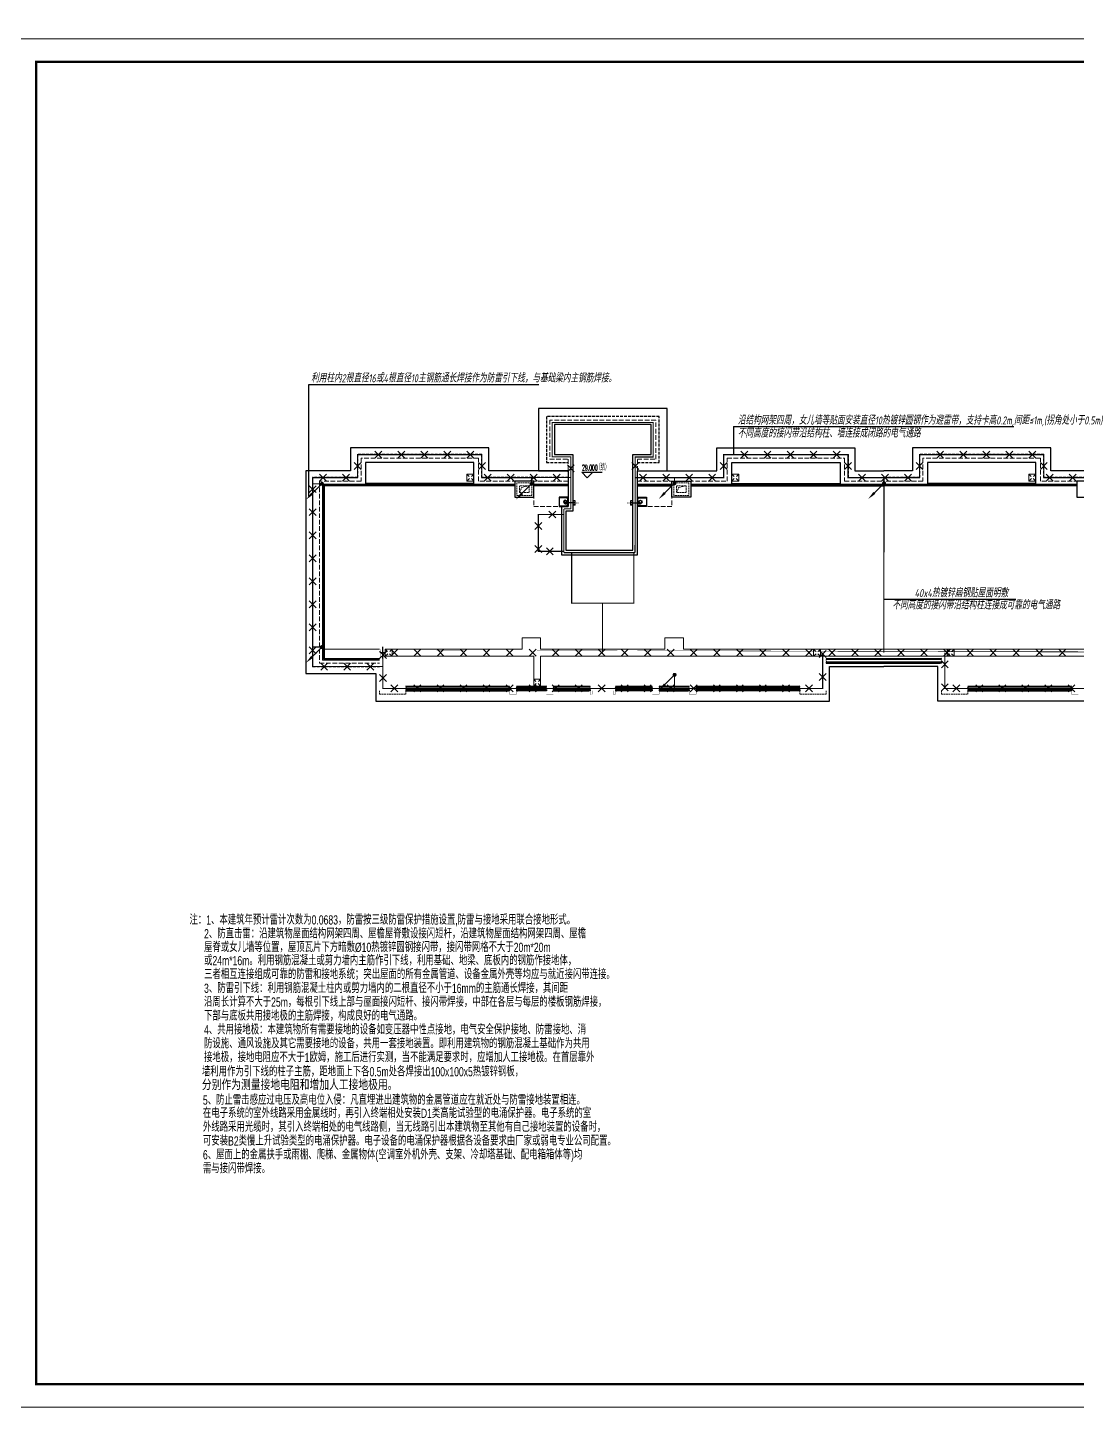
# Model space of a CAD drawing. Extents: x 5031545 to 5313844, y -886381 to -283477.
# Drawn here: x 5147777 to 5193346, y -827456 to -767106 of the extents above; entities that cross this region are included whole.
import ezdxf

# ---------------------------------------------------------------- set-up
doc = ezdxf.new("R2010")
doc.units = 0
doc.header["$LTSCALE"] = 1000
doc.header["$MEASUREMENT"] = 0
for name, pattern in [('#P_--_20B1_001_t3$0$DASH', [0.35, 0.25, -0.1]), ('$1$DASH', [0.35, 0.25, -0.1]), ('__DASH', [0.35, 0.25, -0.1]), ('DASH', [0.35, 0.25, -0.1])]:
    doc.linetypes.add(name, pattern=pattern)
doc.layers.get('0').update_dxf_attribs({"linetype": 'CONTINUOUS'})
for name, color, linetype in [('!校对', 2, 'CONTINUOUS'), ('$RECOVER_210609100354-0', 7, 'CONTINUOUS'), ('3-栏杆1', 252, 'CONTINUOUS'), ('DIM-照明', 7, 'CONTINUOUS'), ('DIM_ELEV', 3, 'CONTINUOUS'), ('LWIRE', 4, 'CONTINUOUS'), ('ROOF', 183, 'CONTINUOUS'), ('VPIPE-凝结', 150, 'CONTINUOUS'), ('VPIPE-雨水', 4, 'DASH'), ('WIRE-避雷', 4, 'CONTINUOUS'), ('机电标识类', 1, 'CONTINUOUS'), ('污水', 3, 'CONTINUOUS'), ('看线', 185, 'CONTINUOUS'), ('管', 193, 'CONTINUOUS'), ('铝合金', 144, 'CONTINUOUS')]:
    doc.layers.add(name, color=color, linetype=linetype)
for name, color, linetype, lineweight in [('STAIR', 252, 'CONTINUOUS', 20), ('图框', 147, 'CONTINUOUS', 20), ('平面-分水线', 189, 'CONTINUOUS', 15), ('平面-排水沟', 86, 'CONTINUOUS', 15), ('平面-栏杆', 56, 'CONTINUOUS', 15), ('平面-看线', 252, 'CONTINUOUS', 15), ('线脚', 6, 'CONTINUOUS', 15)]:
    doc.layers.add(name, color=color, linetype=linetype, lineweight=lineweight)
doc.styles.add('_TCH_DIM', font='SIMPLEX', dxfattribs={"bigfont": 'GBCBIG'})
doc.styles.add('HZTXT', font='gbeitc.shx', dxfattribs={"width": 0.8, "height": 400, "bigfont": 'hztxt.shx'})
doc.styles.get("Standard").update_dxf_attribs({"font": 'gbenor.shx', "bigfont": 'gbcbig.shx'})
doc.styles.add('TG_LINETYPE_THUND', font='SIMPLEX', dxfattribs={"width": 0.8, "height": 5.5, "bigfont": 'HZTXT'})
doc.styles.add('zjdz', font='zjdz-s.shx', dxfattribs={"width": 0.7, "bigfont": 'zjdz.shx'})
doc.linetypes.add('TG_×', pattern='A,2,0,["×",TG_LINETYPE_THUND,S=0.1,R=0,X=-0.23,Y=-0.21],0', length=2)

# ---------------------------------------------------------------- blocks, each defined once
blk = doc.blocks.new('R5T6Y7TRF')
at = {"layer": '平面-分水线', "color": 252, "elevation": -134.4000000000001}
blk.add_lwpolyline([(392484.8541893135, -26437.61814984633), (392784.8541893135, -26437.61814984633), (392784.8541893135, -26737.61814984633), (392484.8541893135, -26737.61814984633)], close=True, dxfattribs=at)
for points in [[(392484.8541893137, -26437.61814984609), (392581.6677419271, -26534.43170245946)], [(392688.0406367002, -26534.43170245946), (392784.8541893137, -26437.61814984609)], [(392484.8541893137, -26737.61814984609), (392593.291564103, -26629.18077505683)], [(392676.4168145243, -26629.18077505683), (392784.8541893137, -26737.61814984609)]]:
    blk.add_lwpolyline(points, dxfattribs=at)
blk = doc.blocks.new('GDGDGDGRGD')
at = {"linetype": '__DASH', "ltscale": 0.1}
blk.add_wipeout([(428916.84760748764, 296115.3631000773), (428716.694160324, 296115.3630999893), (428716.6941600065, 295815.3630998155), (428916.8476071452, 295815.3630997849)], dxfattribs=at).dxf.layer = '污水'
at = {"layer": '机电标识类', "color": 250, "linetype": 'DASH', "ltscale": 400}
for p, q in [((428916.8476071691, 295965.3613519751), (428716.6941603196, 295965.3613519752)), ((428816.7708839058, 295715.3630940171), (428816.7708839058, 296215.3631000333))]:
    blk.add_line(p, q, dxfattribs=at)
at = {"layer": '污水', "linetype": '__DASH', "ltscale": 0.1, "const_width": 10}
blk.add_lwpolyline([(428916.8476071724, 296115.3630999706), (428716.6941603228, 296115.3630999707), (428716.6941603125, 295815.363099858), (428916.847607162, 295815.3630998579)], close=True, dxfattribs=at)
blk = doc.blocks.new('A$C3EB2330C')
at = {"layer": '管'}
for p, q in [((-0.0007213222561404109, 379.9995217677206), (329.9992786777439, 379.9995217677206)), ((329.9992786777439, 19.99952176772058), (-0.0007213222561404109, 19.99952176772058)), ((379.9992786777439, 329.9995217677206), (379.9992786777439, 69.99952176772058))]:
    blk.add_line(p, q, dxfattribs=at)
blk.add_lwpolyline([(399.9992786777439, 399.9995217677206), (399.9992786777439, -0.000478232279419899), (-0.0007213222561404109, -0.000478232279419899), (-0.0007213222561404109, 399.9995217677206)], close=True, dxfattribs=at)
for centre, start, end in [((329.9992786777439, 329.9995217677206), 0, 90), ((329.9992786777439, 69.99952176772058), 270, 360)]:
    blk.add_arc(centre, 50, start, end, dxfattribs=at)
blk.add_ellipse((267.4755955390865, 199.9995217677206), major_axis=(-49.49747468307308, -49.49747468307304), ratio=0.9999999999994058, start_param=-0.7853981633977454, end_param=5.49778714378184, dxfattribs=at)
blk = doc.blocks.new('$TelecSys$00000080')
for p, q in [((-0.7000000000007276, -0.7000000000007276), (0, 0)), ((0.1041666666678793, 0.1041666666660603), (0.1041666666678793, 0.1041666666660603)), ((-0.1041666666678793, -0.1041666666660603), (-0.1041666666678793, -0.1041666666660603))]:
    blk.add_line(p, q)
at = {"const_width": 0.1425}
blk.add_lwpolyline([(0.07125000000087311, 0, 1), (-0.07125000000087311, 0, 1)], format="xyb", close=True, dxfattribs=at)
blk.add_solid([(-0.6300000000010186, -0.7700000000004366), (-0.7700000000004366, -0.6299999999991996), (-1.150000000001455, -1.149999999999636)])
at = {"width": 0.8, "flags": 9}
blk.add_attdef('A', (0, 0), '', height=2e-05, rotation=180, dxfattribs=at)
blk = doc.blocks.new('$TelecSys$00000009')
for p, q in [((-0.5, 0.5), (0.5, -0.5)), ((0.5, 0.5), (-0.5, -0.5))]:
    blk.add_line(p, q)
blk = doc.blocks.new('A$C600C1F37')
at = {"layer": 'DIM-照明'}
for p, q in [((0, 1225.430784638971), (12168.49999999441, 1225.441812841687)), ((1.862645149230957e-09, 1225.430784638971), (0, 0))]:
    blk.add_line(p, q, dxfattribs=at)
at = {"layer": 'DIM-照明', "style": 'HZTXT', "width": 0.7}
for s, p in [('沿结构网架四周，女儿墙等贴面安装直径10热镀锌圆钢作为避雷带，支持卡高0.2m,间距≤1m,(拐角处小于0.5m)', (186.3126186039299, 1306.761724461801)), ('不同高度的接闪带沿结构柱、墙连接成闭路的电气通路', (186.3131264019758, 746.4589652912691))]:
    blk.add_text(s, height=349.9999999999999, rotation=5.192677996927216e-05, dxfattribs=at).set_placement(p)
blk = doc.blocks.new('DFSFSF')
at = {"layer": '平面-分水线'}
for p, q in [((697141.9143252881, 775567.7311356195), (697141.9143252881, 775667.5561356199)), ((697342.3369560526, 775667.5561356199), (697142.6869560517, 775667.5561356199)), ((697342.3369560526, 775567.7311356195), (697142.6869560517, 775567.7311356195)), ((697193.1069603423, 775567.7311356195), (697193.1069603423, 775667.5561356199)), ((697242.5119560522, 775567.7311356195), (697242.5119560522, 775667.5561356199)), ((697291.916951762, 775567.7311356195), (697291.916951762, 775667.5561356199)), ((697342.3369560526, 775667.5561356199), (697342.3369560526, 775567.7311356195)), ((697342.3369560526, 775567.7311356195), (697342.3369560526, 775667.5561356199))]:
    blk.add_line(p, q, dxfattribs=at)
blk = doc.blocks.new('DFGDGDGD')
at = {"layer": '平面-分水线', "const_width": 10}
blk.add_lwpolyline([(697267.5119560522, 775440.6606483405), (697242.5119560522, 775540.6606483405), (697217.5119560522, 775440.6606483405)], close=True, dxfattribs=at)
blk.add_blockref('DFSFSF', (0, 0))

msp = doc.modelspace()

# ---------------------------------------------------------------- linework, layer by layer
at = {"layer": '$RECOVER_210609100354-0', "color": 252}
for points, const_width in [([(5171396.098929739, -789980.801214678), (5171396.099215189, -792080.8025711298), (5174096.099572527, -792080.8045679424), (5174096.101125603, -789980.8066577229)], 8), ([(5171396.098929739, -789980.801214678), (5171396.099215189, -792080.8025711296), (5174096.099572527, -792080.8045679424), (5174096.101125602, -789980.8066577229)], 8), ([(5168696.102830478, -795880.8030922066), (5168696.102830478, -796030.8030922066), (5168996.102830478, -796030.8030922066), (5168996.102830482, -795880.8025785033)], 8), ([(5170296.102701123, -795880.8025674929), (5170296.102701123, -796030.8025674929), (5170596.102701123, -796030.8025674929), (5170596.102701127, -795880.8020537896)], 8), ([(5175196.09600638, -795880.7963047628), (5175196.096389813, -796030.7963047624), (5174896.096389814, -796030.7970716283), (5174896.096006377, -795880.7965579254)], 7.999999999999999), ([(5176796.095877022, -795880.792739525), (5176796.096260455, -796030.7927395245), (5176496.096260455, -796030.7935063904), (5176496.095877017, -795880.7929926876)], 7.999999999999999), ([(5193096.10256295, -795880.792739525), (5193096.102179517, -796030.7927395245), (5193396.102179517, -796030.7935063904), (5193396.102562955, -795880.7929926876)], 7.999999999999999)]:
    msp.add_lwpolyline(points, dxfattribs=dict(at, const_width=const_width))
at = {"color": 252}
for points in [[(5169746.098288829, -786780.8031579822), (5168926.098288829, -786780.8031579822), (5168926.098288829, -787480.8031579822), (5169746.098288829, -787480.8031579822)], [(5175746.092190164, -786780.8031579822), (5176566.092190164, -786780.8031579822), (5176566.092190164, -787480.8031579822), (5175746.092190164, -787480.8031579822)], [(5194146.106249809, -786780.8031579866), (5193326.106249809, -786780.8031579861), (5193326.106249809, -787480.8031579864), (5194146.106249809, -787480.8031579866)]]:
    msp.add_lwpolyline(points, close=True, dxfattribs=at)
at = {"color": 252, "const_width": 8}
for points in [[(5172196.097036755, -795880.8019591933), (5172196.097036755, -796030.8019591933), (5172296.097036764, -796030.8019591931), (5172296.09703676, -795880.8019592005)], [(5173296.099114536, -795880.8019591926), (5173296.099114536, -796030.8019591926), (5173196.099114527, -796030.8019591926), (5173196.099114531, -795880.8019592001)]]:
    msp.add_lwpolyline(points, dxfattribs=at)
at = {"layer": '3-栏杆1', "color": 252}
for p, q in [((5182466.363902172, -794498.5901593396), (5182446.095271775, -794480.802581025)), ((5182446.095271775, -794480.802581025), (5182466.363901992, -794498.5901591813)), ((5182466.363901989, -794527.8724390396), (5182446.095295325, -794547.7193140753)), ((5182446.095295325, -794547.7193140753), (5182466.363901989, -794527.8724390396)), ((5182466.363901992, -794498.5901591813), (5182466.363901989, -794527.8724390396)), ((5182466.363901992, -794498.6562366574), (5187425.82657898, -794498.6117563113)), ((5187425.826578983, -794527.8940263658), (5182466.363901989, -794527.9384868471)), ((5187425.826578801, -794498.5901586278), (5187446.095209197, -794480.8025803133)), ((5187446.095209197, -794480.8025803133), (5187425.82657898, -794498.5901584695)), ((5187425.82657898, -794498.5901584695), (5187425.826578983, -794527.8724383279)), ((5187446.095185648, -794547.7193133635), (5187425.826578983, -794527.8724383279)), ((5164216.367862691, -795698.5901593508), (5164196.099232295, -795680.8025810362)), ((5164196.099232295, -795680.8025810362), (5164216.367862511, -795698.5901591924)), ((5164216.367862509, -795727.8724390508), (5164196.099255844, -795747.7193140865)), ((5164196.099255844, -795747.7193140865), (5164216.367862509, -795727.8724390508)), ((5164216.367862511, -795698.5901591924), (5164216.367862509, -795727.8724390508)), ((5164216.367862511, -795698.6562366686), (5168675.834171996, -795698.6117694827)), ((5168675.834171998, -795727.8940395373), (5164216.367862509, -795727.9384868585)), ((5168675.834171816, -795698.5901717993), (5168696.102802212, -795680.8025934848)), ((5168696.102802212, -795680.8025934848), (5168675.834171996, -795698.590171641)), ((5168675.834171996, -795698.590171641), (5168675.834171998, -795727.8724514993)), ((5168696.102778663, -795747.719326535), (5168675.834171998, -795727.8724514993)), ((5168996.102806925, -795680.8031059904), (5169016.371437142, -795698.5906841466)), ((5168996.102830475, -795747.7198390407), (5169016.371437139, -795727.872964005)), ((5169016.371437142, -795698.5906841466), (5169016.371437139, -795727.872964005)), ((5170275.833093999, -795698.6567722631), (5169016.371437143, -795698.6122819886)), ((5169016.371437139, -795727.8945520429), (5170275.833094002, -795727.939022453)), ((5170275.833093819, -795698.5906949455), (5170296.101724216, -795680.803116631)), ((5170296.101724216, -795680.803116631), (5170275.833093999, -795698.5906947872)), ((5170275.833093999, -795698.5906947872), (5170275.833094002, -795727.8729746456)), ((5170275.833094002, -795727.8729746456), (5170296.101700666, -795747.7198496812)), ((5170296.101700666, -795747.7198496812), (5170275.833094002, -795727.8729746456)), ((5170616.371331575, -795698.5901596474), (5170596.102701179, -795680.8025813329)), ((5170596.102701179, -795680.8025813329), (5170616.371331395, -795698.5901594891)), ((5170616.371331393, -795727.8724393474), (5170596.102724728, -795747.7193143831)), ((5170596.102724728, -795747.7193143831), (5170616.371331393, -795727.8724393474)), ((5170616.371331395, -795698.5901594891), (5170616.371331393, -795727.8724393474)), ((5170616.371331395, -795698.6562369652), (5172175.834056764, -795698.6117466905)), ((5172175.834056766, -795727.8940167448), (5170616.371331393, -795727.9384871551)), ((5172175.834056583, -795698.5901490068), (5172196.102686981, -795680.8025706923)), ((5172196.102686981, -795680.8025706923), (5172175.834056764, -795698.5901488485)), ((5172175.834056764, -795698.5901488485), (5172175.834056767, -795727.8724287068)), ((5172196.10266343, -795747.7193037425), (5172175.834056767, -795727.8724287068)), ((5173316.364185152, -795698.588691284), (5173296.095509286, -795680.8011647805)), ((5173296.095509286, -795680.8011647805), (5173316.364184971, -795698.5886911256)), ((5173296.09570389, -795747.7178978305), (5173316.36425982, -795727.870970984)), ((5173316.364184971, -795698.5886911256), (5173316.36425982, -795727.870970984)), ((5174875.826910504, -795698.6507929126), (5173316.364185027, -795698.6102889676)), ((5173316.364259875, -795727.892559022), (5174875.826985358, -795727.9330431025)), ((5174875.826910154, -795698.584715595), (5174896.095495082, -795680.7970854694)), ((5174896.095495082, -795680.7970854694), (5174875.826910335, -795698.5847154367)), ((5174875.826910335, -795698.5847154367), (5174875.82698519, -795727.8669952948)), ((5174875.82698519, -795727.8669952948), (5174896.095642586, -795747.7138185196)), ((5174896.095642586, -795747.7138185196), (5174875.82698519, -795727.8669952948)), ((5175216.365087547, -795698.5839074773), (5175196.096457151, -795680.7963291628)), ((5175196.096457151, -795680.7963291628), (5175216.365087368, -795698.583907319)), ((5175216.365087365, -795727.8661871774), (5175196.096480701, -795747.713062213)), ((5175196.096480701, -795747.713062213), (5175216.365087365, -795727.8661871774)), ((5175216.365087368, -795698.583907319), (5175216.365087365, -795727.8661871774)), ((5175216.365087368, -795698.6499847949), (5176475.826744225, -795698.6054945197)), ((5176475.826744228, -795727.887764574), (5175216.365087365, -795727.9322349848)), ((5176496.095374442, -795680.7963185215), (5176475.826744225, -795698.5838966777)), ((5176475.826744225, -795698.5838966777), (5176475.826744228, -795727.8661765361)), ((5176496.095350892, -795747.7130515717), (5176475.826744228, -795727.8661765361)), ((5176816.364069908, -795698.579767307), (5176796.095394042, -795680.7922408036)), ((5176796.095394042, -795680.7922408036), (5176816.364069728, -795698.5797671487)), ((5176796.095588646, -795747.7089738536), (5176816.364144578, -795727.8620470071)), ((5176816.364069728, -795698.5797671487), (5176816.364144578, -795727.8620470071)), ((5181275.830379367, -795698.6344327999), (5176816.364069783, -795698.6013649905)), ((5176816.364144633, -795727.883635045), (5181275.830454222, -795727.9166829896)), ((5181275.830379018, -795698.5683554821), (5181296.098963945, -795680.7807253567)), ((5181296.098963945, -795680.7807253567), (5181275.830379198, -795698.5683553237)), ((5181275.830379198, -795698.5683553237), (5181275.830454052, -795727.8506351821)), ((5181275.830454052, -795727.8506351821), (5181296.09911145, -795747.6974584067)), ((5181296.09911145, -795747.6974584067), (5181275.830454052, -795727.8506351821)), ((5188616.367985919, -795727.8506351821), (5188596.099328523, -795747.6974584067)), ((5188596.099328523, -795747.6974584067), (5188616.367985919, -795727.8506351821)), ((5188616.368060955, -795698.5683554821), (5188596.099476026, -795680.7807253567)), ((5188596.099476026, -795680.7807253567), (5188616.368060774, -795698.5683553237)), ((5188616.368060774, -795698.5683553237), (5188616.367985919, -795727.8506351821)), ((5193075.834295339, -795727.883635045), (5188616.367985751, -795727.9166829896)), ((5188616.368060605, -795698.6344327999), (5193075.834370188, -795698.6013649905)), ((5193075.834370243, -795698.5797671487), (5193075.834295395, -795727.8620470071)), ((5193096.102851326, -795747.7089738536), (5193075.834295395, -795727.8620470071)), ((5193075.834370064, -795698.579767307), (5193096.10304593, -795680.7922408036)), ((5193096.10304593, -795680.7922408036), (5193075.834370243, -795698.5797671487))]:
    msp.add_line(p, q, dxfattribs=at)
at = {"layer": 'DIM-照明'}
for p, q in [((5159973.521800822, -787432.9347790463), (5159973.51844457, -782592.9573962044)), ((5159973.519925948, -782592.957396203), (5169964.14438566, -782592.9483417897)), ((5184949.018429069, -791906.9349409133), (5190683.447731789, -791906.9297438514))]:
    msp.add_line(p, q, dxfattribs=at)
at = {"layer": 'DIM_ELEV', "color": 252}
for p, q in [((5172071.895327106, -786638.301959127), (5171831.895327106, -786398.301959127)), ((5171831.895327106, -786398.301959127), (5172724.145710506, -786398.301959127)), ((5172071.895327106, -786638.301959127), (5172311.895327106, -786398.301959127))]:
    msp.add_line(p, q, dxfattribs=at)
at = {"layer": 'ROOF', "color": 252, "ltscale": 0.8}
for p, q in [((5167146.099662533, -786880.8025685565), (5162446.099218694, -786880.8025685565)), ((5178346.101115586, -786880.8025685565), (5183046.096932597, -786880.8025685572)), ((5178346.101115586, -786880.8025685565), (5183046.096932597, -786880.8025685571)), ((5191546.097324385, -786880.802568553), (5186846.101507374, -786880.802568556)), ((5191546.097324386, -786880.8025685565), (5186846.101507375, -786880.8025685571)), ((5167146.099670365, -786980.8025685565), (5162446.099218694, -786980.8025685565)), ((5178346.101115586, -786980.8025685565), (5183046.096932597, -786980.8025685572)), ((5178346.101115586, -786980.8025685565), (5183046.096932597, -786980.8025685571)), ((5191546.097324385, -786980.802568553), (5186846.101507374, -786980.802568556)), ((5191546.097324386, -786980.8025685565), (5186846.101507375, -786980.8025685571))]:
    msp.add_line(p, q, dxfattribs=at)
for points in [[(5174246.100756492, -786330.8004605237), (5175546.101333095, -786330.8007601739), (5175546.102518397, -783630.8022281437), (5169946.101380916, -783630.8022281362), (5169946.100705061, -786330.8002087236), (5171246.103611345, -786330.7997127678)], [(5171246.100896422, -786330.8037890855), (5167796.099619453, -786330.8025685565), (5167796.099541125, -785330.8025359344), (5161796.099218694, -785330.8025359344), (5161796.099218694, -786330.8025685565), (5159846.099219986, -786330.8025685565), (5159846.099219986, -795130.8025685442), (5162896.112020829, -795130.8025685565)], [(5174246.099889531, -786330.8037890855), (5177696.101166499, -786330.8025685565), (5177696.101244827, -785330.8025359344), (5183696.101567258, -785330.8025359344), (5183696.101567258, -786330.8025685565), (5184946.099219986, -786330.8025685565)], [(5195646.098550442, -786330.8037890855), (5192196.097273473, -786330.8025685565), (5192196.097195145, -785330.8025359344), (5186196.096872714, -785330.8025359344), (5186196.096872714, -786330.8025685565), (5184946.099219986, -786330.8025685565)], [(5167146.099662533, -786880.8025685565), (5167146.099592038, -785980.8025359344), (5162446.099218694, -785980.8025359344), (5162446.099218694, -786880.8025685565)], [(5171246.103611345, -786330.7997127678), (5171246.111239927, -787880.8007975768), (5170946.098058677, -787880.8010428096), (5170946.099775202, -789980.8012000774), (5174246.098476678, -789980.8032612771), (5174246.100756493, -786330.7985682581)], [(5178346.10112342, -786880.8025685565), (5178346.101193914, -785980.8025359344), (5183046.101567258, -785980.8025359344), (5183046.101567258, -786880.8025685572)], [(5178346.10112342, -786880.8025685565), (5178346.101193914, -785980.8025359344), (5183046.101567258, -785980.8025359344), (5183046.101567258, -786880.8025685571)], [(5191546.097316552, -786880.802568549), (5191546.097246056, -785980.8025359269), (5186846.096872712, -785980.8025359323), (5186846.096872713, -786880.8025685551)], [(5191546.097316553, -786880.8025685565), (5191546.097246058, -785980.8025359344), (5186846.096872714, -785980.8025359344), (5186846.096872714, -786880.8025685571)], [(5168926.098288829, -786980.8030984441), (5167146.099670365, -786980.8025685565)], [(5171246.100896422, -786980.8037890855), (5169746.098288829, -786980.8033425498)], [(5171246.100896422, -786980.8037890855), (5169746.098288829, -786980.8033425498)], [(5174246.099889531, -786980.8037890855), (5175746.092190164, -786980.8033425531)], [(5174246.099889531, -786980.8037890855), (5175746.092190164, -786980.8033425529)], [(5176566.092190164, -786980.8030984472), (5178346.101115586, -786980.8025685565)], [(5183046.101567259, -786980.8025685565), (5184946.099219986, -786980.8025685565)], [(5186846.096872712, -786980.8025685544), (5184946.099219985, -786980.8025685565)], [(5193326.106249808, -786980.8030984497), (5191546.097324386, -786980.8025685584)]]:
    msp.add_lwpolyline(points, dxfattribs=at)
for points in [[(5170646.101205694, -784330.8022281372), (5170646.100880283, -785630.8019279815), (5171446.100166205, -785630.8038928478), (5171446.112224261, -788080.8006340947), (5171146.098222156, -788080.8008793282), (5171146.099611724, -789780.8013249985), (5174046.098601599, -789780.803136356), (5174046.101193716, -785630.8011356492), (5174846.101640396, -785630.8009353956), (5174846.102211096, -784330.8022281427)], [(5169746.098288829, -786780.8031579821), (5168926.098288829, -786780.8031579821), (5168926.098288829, -787480.8031579822), (5169746.098288829, -787480.8031579822)], [(5175746.092190164, -786780.8031579821), (5176566.092190164, -786780.8031579821), (5176566.092190164, -787480.8031579822), (5175746.092190164, -787480.8031579822)], [(5194146.106249809, -786780.8031579866), (5193326.106249809, -786780.8031579861), (5193326.106249809, -787480.8031579861), (5194146.106249809, -787480.8031579866)]]:
    msp.add_lwpolyline(points, close=True, dxfattribs=at)
at = {"layer": 'STAIR', "color": 252}
msp.add_lwpolyline([(5170946.098344765, -788230.8009337445), (5169946.09899873, -788230.8009337441), (5169946.098998628, -789830.8007968398), (5170946.099517499, -789830.8011480825)], dxfattribs=at)
at = {"layer": 'VPIPE-凝结', "color": 252}
for p, q in [((5171446.109576121, -787730.8025464624), (5171196.109669811, -787730.802579803)), ((5174046.099975733, -787730.8025464624), (5174296.099882042, -787730.802579803))]:
    msp.add_line(p, q, dxfattribs=at)
at = {"layer": 'VPIPE-雨水', "color": 252}
for centre in [(5171113.576425541, -787680.8007976592), (5171141.109685627, -787730.760870249), (5174351.099866226, -787730.760870249), (5174378.623690138, -787680.8024311378)]:
    msp.add_circle(centre, 55, dxfattribs=at)
at = {"layer": 'WIRE-避雷', "color": 4, "const_width": 50}
for points in [[(5195646.098550442, -786630.8037890855), (5191896.097296971, -786630.8025685565), (5191896.097296971, -785630.8025359344), (5186496.096872714, -785630.8025359344), (5186496.096872714, -786630.8025685565), (5183396.101567258, -786630.8025685565), (5183396.101567258, -785630.8025359344), (5177996.101221329, -785630.8025359344), (5177996.101143002, -786630.8025685565), (5174153.59173139, -786630.8025685565), (5174153.59173139, -785734.8640299514), (5174935.403909048, -785734.8640299514), (5174935.403909048, -784237.3996018581), (5170545.605796816, -784237.3996018581), (5170545.605796816, -785724.5567210428), (5171358.799122889, -785724.5567210428), (5171358.799122889, -786627.8487749733), (5171246.100745503, -786627.8487176978), (5167496.099642951, -786630.8025685565), (5167496.099642951, -785630.8025359344), (5162096.099218694, -785630.8025359344), (5162096.099218694, -786630.8025685565), (5160146.099219986, -786630.8025685565)], [(5160549.521800823, -786898.9347790467), (5160146.099219986, -786898.9347790467)], [(5169654.448795707, -786898.7687998364), (5169654.448882923, -786630.8032710437)], [(5171358.799122889, -786627.8487749733), (5171358.799122889, -787987.9763277732)], [(5174146.227089817, -789890.4462701827), (5174153.59173139, -786630.8025685565)], [(5175859.632983747, -786873.6727433602), (5175859.632904699, -786630.803263922)], [(5184957.456913581, -786873.6727433602), (5184957.456913581, -786630.8025685565)], [(5171358.799122889, -787987.9763277732), (5171057.110726884, -787987.9763277732)], [(5171057.110726884, -787987.9763277732), (5171057.110726884, -789890.4462701827)], [(5171057.110726884, -789890.4462701827), (5174146.227089817, -789890.4462701827)], [(5160544.288686973, -793984.1888975429), (5160146.099219986, -793984.1888975429)], [(5187596.102159981, -794231.3951705615), (5187596.102159981, -795780.8019591186), (5206696.098568673, -795780.8019591186), (5206695.988701474, -794831.155444164)], [(5175862.616716401, -795189.0817579353), (5175862.616716401, -795780.6321678888)]]:
    msp.add_lwpolyline(points, dxfattribs=at)
at = {"layer": 'WIRE-避雷', "color": 4, "linetype": '__DASH', "const_width": 50}
for points in [[(5184957.456913581, -786873.6727433602), (5184946.099219986, -794231.3960134357)], [(5172731.707434349, -792060.9213868033), (5172731.707521419, -794231.3965034237)]]:
    msp.add_lwpolyline(points, dxfattribs=at)
at = {"layer": 'WIRE-避雷', "color": 2, "const_width": 50}
msp.add_lwpolyline([(5171057.110726884, -788230.0777667935), (5169946.09899873, -788230.0777667224), (5169946.098998628, -789830.8007968398), (5171057.110726884, -789830.8007968398)], dxfattribs=at)
at = {"layer": 'WIRE-避雷', "color": 4, "linetype": 'TG_×', "const_width": 50}
msp.add_lwpolyline([(5171396.098929739, -789887.1153231394), (5171396.099215189, -792080.8025711296), (5174096.099572529, -792080.8022041222), (5174096.099572529, -789890.4462701827)], dxfattribs=at)
at = {"layer": '图框'}
for points in [[(5145643.633330499, -708181.00247721), (5229743.633330499, -708181.00247721), (5229743.633330499, -767581.00247721), (5145643.633330499, -767581.00247721)], [(5145643.633330499, -826981.00247721), (5229743.633330499, -826981.00247721), (5229743.633330499, -886381.00247721), (5145643.633330499, -886381.00247721)]]:
    msp.add_lwpolyline(points, close=True, dxfattribs=at)
at = {"layer": '平面-排水沟', "color": 252}
for p, q in [((5176246.09717782, -793880.8025685586), (5176246.09717782, -793580.8025685584)), ((5170046.098075514, -794080.8064958267), (5175446.086649698, -794080.768576157)), ((5176246.09807568, -794080.7629583362), (5184946.408360328, -794080.701863227)), ((5193646.100364285, -794080.7629584135), (5184945.790079636, -794080.701863227)), ((5169746.098075527, -794380.7565027969), (5169746.098075565, -795680.802568916)), ((5170046.098075565, -794380.7543601955), (5184946.099219986, -794380.647944326)), ((5199846.100364397, -794380.7543603282), (5184946.099219977, -794380.647944326))]:
    msp.add_line(p, q, dxfattribs=at)
for points in [[(5170046.098075514, -794080.8064958267), (5170046.098075514, -793580.8025685817), (5169246.09807562, -793580.8025685584), (5169246.086648495, -794080.8139949893)], [(5176246.09807568, -794080.8064799435), (5176246.09807568, -793580.8025526984), (5175446.098075786, -793580.8025526749), (5175446.086648661, -794080.813979106)], [(5170046.098075565, -795680.8025689102), (5170046.098075565, -794380.7525747053)]]:
    msp.add_lwpolyline(points, dxfattribs=at)
at = {"layer": '平面-栏杆', "color": 252}
for points in [[(5171246.10060165, -786910.8070917074), (5169746.098288829, -786910.8064558371)], [(5171246.10060165, -786910.8070917072), (5169746.098288829, -786910.806455837)], [(5171246.10060165, -786950.8070917074), (5169746.098288829, -786950.8064534443)], [(5171246.10060165, -786950.8070917072), (5169746.098288829, -786950.8064534443)], [(5174246.100394232, -786910.7969528604), (5175746.092190164, -786910.7977401034)], [(5174246.100394232, -786910.7969528604), (5175746.092190164, -786910.7977401033)], [(5174246.100394232, -786950.7969528604), (5175746.092190164, -786950.7977401034)], [(5174246.100394232, -786950.7969528604), (5175746.092190164, -786950.7977401033)], [(5176566.092190164, -786910.7981704653), (5184946.099219986, -786910.8025685565)], [(5176566.092190164, -786910.798170465), (5184946.099219986, -786910.8025685565)], [(5176566.092190164, -786950.7981704653), (5184946.099219986, -786950.8025685565)], [(5176566.092190164, -786950.798170465), (5184946.099219986, -786950.8025685565)], [(5193326.106249809, -786910.7981704609), (5184946.099219985, -786910.8025685565)], [(5193326.106249809, -786910.798170465), (5184946.099219986, -786910.8025685565)], [(5193326.106249809, -786950.7981704609), (5184946.099219985, -786950.8025685565)], [(5193326.106249809, -786950.798170465), (5184946.099219986, -786950.8025685565)]]:
    msp.add_lwpolyline(points, dxfattribs=at)
at = {"layer": '平面-看线', "color": 252}
for p, q in [((5187446.095237109, -794480.8025558179), (5182446.095257538, -794480.8025685309)), ((5168696.102830124, -795680.8025689893), (5164196.099218057, -795680.8025685421)), ((5170296.101724176, -795680.8030921316), (5168996.102792653, -795680.8030934655)), ((5170596.102701219, -795680.8025568335), (5172196.102701252, -795680.8025581676)), ((5174896.095495042, -795680.79706097), (5173296.095495014, -795680.8011522556)), ((5175196.096457191, -795680.7963046634), (5176496.095388713, -795680.7963059966)), ((5176796.095366131, -795680.7922163084), (5181296.098978183, -795680.7807128623)), ((5193096.103073842, -795680.7922163084), (5188596.099461789, -795680.7807128623))]:
    msp.add_line(p, q, dxfattribs=at)
at = {"layer": '平面-看线', "color": 252, "linetype": 'DASH', "ltscale": 0.8}
for points in [[(5174246.100756493, -786330.7985682581), (5174246.101068795, -785830.8010855858), (5175046.101552595, -785830.8008853323), (5175046.102298897, -784130.802228143), (5170446.101255758, -784130.8022281369), (5170446.10083022, -785830.801436765), (5171246.101150533, -785830.8034016339), (5171246.101341283, -786330.7997127688)], [(5171246.100896422, -786780.8037890855), (5167346.0996547, -786780.8025685565), (5167346.099576373, -785780.8025359344), (5162246.099218694, -785780.8025359344), (5162246.099218694, -786780.8025685565), (5160446.099219986, -786780.8025685565), (5160446.099219986, -794680.802568546), (5163046.099871296, -794680.802568557)], [(5174246.099889531, -786780.8037890855), (5178146.101131252, -786780.8025685565), (5178146.10120958, -785780.8025359344), (5183246.101567258, -785780.8025359344), (5183246.101567258, -786780.8025685565), (5184946.099219986, -786780.8025685565)], [(5195646.098550442, -786780.8037890855), (5191746.09730872, -786780.8025685565), (5191746.097230393, -785780.8025359344), (5186646.096872714, -785780.8025359344), (5186646.096872714, -786780.8025685565), (5184946.099219986, -786780.8025685565)], [(5169746.098075646, -786780.803288355), (5169746.098075646, -787880.8025685474), (5170946.098140385, -787880.8025685474)], [(5175746.092403348, -786780.803288355), (5175746.092403348, -787880.8025685474), (5174246.099788359, -787880.8023811702)]]:
    msp.add_lwpolyline(points, dxfattribs=at)
at = {"layer": '平面-看线', "color": 252, "linetype": 'DASH', "ltscale": 0.3}
for points in [[(5163046.112024587, -795880.8025688003), (5163046.112024587, -796030.8025688003), (5164196.111987269, -796030.8025796604), (5164196.111968775, -795880.801703068)], [(5182446.086682894, -795880.7777734997), (5182446.087066327, -796030.7777734993), (5181296.087103648, -796030.7807240123), (5181296.086738707, -795880.77984742)], [(5187446.111757078, -795880.7777734997), (5187446.111373645, -796030.7777734993), (5188596.111336323, -796030.7807240123), (5188596.111701266, -795880.77984742)]]:
    msp.add_lwpolyline(points, dxfattribs=at)
at = {"layer": '污水', "color": 252, "linetype": '__DASH', "ltscale": 0.1, "const_width": 10}
for points in [[(5166846.099670365, -786880.8025685565), (5166846.099663381, -786980.8792994546), (5167146.099663495, -786980.8792994651), (5167146.099670478, -786880.8025685672)], [(5178646.098770898, -786880.8025685565), (5178646.098777882, -786980.8792994546), (5178346.098777768, -786980.8792994651), (5178346.098770785, -786880.8025685672)], [(5191246.099669074, -786880.8025685532), (5191246.099662091, -786980.8792994514), (5191546.099662202, -786980.8792994616), (5191546.099669186, -786880.8025685637)]]:
    msp.add_lwpolyline(points, close=True, dxfattribs=at)
at = {"layer": '看线', "color": 252, "linetype": '#P_--_20B1_001_t3$0$DASH', "ltscale": 0.5}
for points in [[(5174246.100975104, -785980.8009543475), (5175196.101486745, -785980.8008477848), (5175196.102364747, -783980.8022281432), (5170296.101293306, -783980.8022281367), (5170296.100792672, -785980.8010683525), (5171246.101888777, -785980.802294974)], [(5171246.100896422, -786630.8037890855), (5167496.099642951, -786630.8025685565), (5167496.099564623, -785630.8025359344), (5162096.099218694, -785630.8025359344), (5162096.099218694, -786630.8025685565), (5160146.099219986, -786630.8025685565), (5160146.099219986, -794830.8025685453), (5163046.099871296, -794830.802568557)], [(5174246.099889531, -786630.8037890855), (5177996.101143002, -786630.8025685565), (5177996.101221329, -785630.8025359344), (5183396.101567258, -785630.8025359344), (5183396.101567258, -786630.8025685565), (5184946.099219986, -786630.8025685565)], [(5195646.098550442, -786630.8037890855), (5191896.097296971, -786630.8025685565), (5191896.097218643, -785630.8025359344), (5186496.096872714, -785630.8025359344), (5186496.096872714, -786630.8025685565), (5184946.099219986, -786630.8025685565)]]:
    msp.add_lwpolyline(points, dxfattribs=at)
at = {"layer": '看线', "color": 252}
for points in [[(5162896.112020829, -795130.8025694804), (5162896.112024791, -796330.8025688003), (5182596.100669484, -796330.8046138107), (5182596.095469321, -794830.8046149805), (5184946.099219986, -794830.8046149805)], [(5206996.086419142, -795130.802569458), (5206996.086415182, -796330.8025687782), (5187296.097770489, -796330.8046138084), (5187296.102970649, -794830.8046149781), (5184946.099219984, -794830.8046149805)]]:
    msp.add_lwpolyline(points, dxfattribs=at)
at = {"layer": '线脚', "color": 252, "linetype": '$1$DASH', "ltscale": 0.3}
for points in [[(5169666.098288829, -786860.8031579822), (5169006.098288829, -786860.8031579822), (5169006.098288829, -787400.8031579822), (5169666.098288829, -787400.8031579822)], [(5175826.092190164, -786860.8031579822), (5176486.092190164, -786860.8031579822), (5176486.092190164, -787400.8031579822), (5175826.092190164, -787400.8031579822)], [(5169546.098288829, -786980.8031579822), (5169126.098288829, -786980.8031579822), (5169126.098288829, -787280.8031579822), (5169546.098288829, -787280.8031579822)], [(5175946.092190164, -786980.8031579822), (5176366.092190164, -786980.8031579822), (5176366.092190164, -787280.8031579822), (5175946.092190164, -787280.8031579822)]]:
    msp.add_lwpolyline(points, close=True, dxfattribs=at)
for points in [[(5169126.097606989, -787280.8026806924), (5169219.561314917, -787056.4635083384), (5169546.098288829, -786980.803635271)], [(5175946.091508322, -787280.8026806924), (5176039.555216251, -787056.4635083384), (5176366.092190163, -786980.803635271)]]:
    msp.add_lwpolyline(points, dxfattribs=at)
at = {"layer": '铝合金', "color": 252}
for points in [[(5182476.079233965, -794620.7853862194), (5182446.079235028, -794620.7933697), (5182446.095204437, -794680.8025685309), (5182496.095202667, -794680.7892627299), (5182496.087219185, -794650.7892637921)], [(5182446.087220957, -794650.8025695931), (5182446.095204437, -794680.8025685309), (5182496.095202667, -794680.7892627299), (5182496.092541506, -794670.7892630838), (5182496.092541506, -794670.7892630838), (5182496.087216738, -794650.7800628373)], [(5182476.079065878, -794620.785386265), (5187416.07921566, -794620.8013401809)], [(5182496.087216738, -794650.7800628373), (5187396.087199849, -794650.8066614396)], [(5182496.095200217, -794680.7800617751), (5187396.09518333, -794680.8066603774)], [(5187416.07921566, -794620.8013401809), (5187446.079214598, -794620.7933567003), (5187446.095184008, -794680.802555531), (5187396.095185778, -794680.8158613322), (5187396.087202298, -794650.8158623944)], [(5187446.087200527, -794650.8025565934), (5187446.095184008, -794680.802555531), (5187396.095185778, -794680.8158613322), (5187396.092524618, -794670.8158616864), (5187396.092524618, -794670.8158616864), (5187396.087199849, -794650.8066614396)], [(5164226.083194484, -795820.7853862308), (5164196.083195547, -795820.7933697114), (5164196.099164956, -795880.8025685421), (5164246.099163186, -795880.7892627411), (5164246.091179705, -795850.7892638033)], [(5164196.091181476, -795850.8025696045), (5164196.099164956, -795880.8025685421), (5164246.099163186, -795880.7892627411), (5164246.096502026, -795870.7892630952), (5164246.096502026, -795870.7892630952), (5164246.091177257, -795850.7800628485)], [(5164226.083026397, -795820.7853862764), (5168666.086808676, -795820.8013533524)], [(5164246.091177257, -795850.7800628485), (5168646.094792864, -795850.806674611)], [(5164246.099160737, -795880.7800617863), (5168646.102776345, -795880.8066735489)], [(5168666.086808676, -795820.8013533524), (5168696.086807613, -795820.7933698718), (5168696.102777023, -795880.8025687027), (5168646.102778793, -795880.8158745037), (5168646.094795313, -795850.8158755659)], [(5168696.094793542, -795850.8025697649), (5168696.102777023, -795880.8025687027), (5168646.102778793, -795880.8158745037), (5168646.100117633, -795870.8158748578), (5168646.100117633, -795870.8158748578), (5168646.094792864, -795850.806674611)], [(5169026.118800462, -795820.8018658583), (5168996.118801524, -795820.7938823774), (5168996.102832114, -795880.8030812081), (5169046.102830344, -795880.8163870093), (5169046.110813824, -795850.8163880717)], [(5168996.110815595, -795850.8030822705), (5168996.102832114, -795880.8030812081), (5169046.102830344, -795880.8163870093), (5169046.105491504, -795870.8163873635), (5169046.105491504, -795870.8163873635), (5169046.110816273, -795850.8071871169)], [(5170266.117930113, -795820.785921871), (5169026.118800462, -795820.8018658583)], [(5170246.101795773, -795880.7805973808), (5169046.102832792, -795880.8071860545)], [(5170246.109779254, -795850.7805984432), (5169046.110816273, -795850.8071871169)], [(5170266.117762026, -795820.7859218253), (5170296.117760964, -795820.7939053059), (5170296.101791554, -795880.8031041368), (5170246.101793325, -795880.7897983356), (5170246.109776805, -795850.789799398)], [(5170296.109775035, -795850.803105199), (5170296.101791554, -795880.8031041368), (5170246.101793325, -795880.7897983356), (5170246.104454485, -795870.7897986898), (5170246.104454485, -795870.7897986898), (5170246.109779254, -795850.7805984432)], [(5170626.086663368, -795820.7853865274), (5170596.08666443, -795820.793370008), (5170596.10263384, -795880.8025688387), (5170646.10263207, -795880.7892630377), (5170646.094648589, -795850.7892640999)], [(5170596.094650359, -795850.8025699011), (5170596.10263384, -795880.8025688387), (5170646.10263207, -795880.7892630377), (5170646.09997091, -795870.7892633919), (5170646.09997091, -795870.7892633919), (5170646.09464614, -795850.7800631451)], [(5170626.086495281, -795820.785386573), (5172166.086693444, -795820.8013305601)], [(5170646.09464614, -795850.7800631451), (5172146.094677633, -795850.8066518188)], [(5170646.102629622, -795880.7800620829), (5172146.102661113, -795880.8066507564)], [(5172166.086693444, -795820.8013305601), (5172196.086692382, -795820.7933470793), (5172196.102661791, -795880.8025459102), (5172146.102663562, -795880.8158517112), (5172146.094680081, -795850.8158527736)], [(5172196.094678311, -795850.8025469724), (5172196.102661791, -795880.8025459102), (5172146.102663562, -795880.8158517112), (5172146.100002402, -795870.8158520653), (5172146.100002402, -795870.8158520653), (5172146.094677633, -795850.8066518188)], [(5173326.11186069, -795820.7998479202), (5173296.111861732, -795820.7919411261), (5173296.096045719, -795880.8011399976), (5173346.096043983, -795880.8143179878), (5173346.103950776, -795850.8143190297)], [(5173296.103952513, -795850.8011410397), (5173296.096045719, -795880.8011399976), (5173346.096043983, -795880.8143179878), (5173346.098679581, -795870.8143183351), (5173346.098679581, -795870.8143183351), (5173346.103953201, -795850.8051180749)], [(5174866.112058806, -795820.7799673541), (5173326.11186069, -795820.7998479202)], [(5174846.096077827, -795880.7746940295), (5173346.096046408, -795880.805117033)], [(5174846.10398462, -795850.7746950714), (5173346.103953201, -795850.8051180749)], [(5174866.111890719, -795820.779967309), (5174896.111889678, -795820.7878741028), (5174896.096073665, -795880.7970729743), (5174846.096075402, -795880.7838949843), (5174846.103982195, -795850.7838960262)], [(5174896.103980458, -795850.7970740164), (5174896.096073665, -795880.7970729743), (5174846.096075402, -795880.7838949843), (5174846.098711, -795870.7838953317), (5174846.098711, -795870.7838953317), (5174846.10398462, -795850.7746950714)], [(5175226.08041934, -795820.7791343571), (5175196.080420403, -795820.7871178377), (5175196.096389812, -795880.7963166686), (5175246.096388043, -795880.7830108674), (5175246.088404561, -795850.7830119298)], [(5175196.088406332, -795850.7963177308), (5175196.096389812, -795880.7963166686), (5175246.096388043, -795880.7830108674), (5175246.093726882, -795870.7830112216), (5175246.093726882, -795870.7830112216), (5175246.088402113, -795850.773810975)], [(5175226.080251253, -795820.7791344028), (5176466.079380905, -795820.7950783893)], [(5175246.088402113, -795850.773810975), (5176446.087365094, -795850.800399648)], [(5175246.096385594, -795880.7738099126), (5176446.095348574, -795880.8003985856)], [(5176466.079380905, -795820.7950783893), (5176496.079379843, -795820.7870949085), (5176496.095349253, -795880.7962937395), (5176446.095351023, -795880.8095995404), (5176446.087367542, -795850.8096006028)], [(5176496.087365772, -795850.7962948016), (5176496.095349253, -795880.7962937395), (5176446.095351023, -795880.8095995404), (5176446.092689863, -795870.8095998946), (5176446.092689863, -795870.8095998946), (5176446.087365094, -795850.800399648)], [(5176826.111745447, -795820.7909239435), (5176796.111746489, -795820.7830171494), (5176796.095930476, -795880.7922160209), (5176846.095928739, -795880.8053940109), (5176846.103835533, -795850.805395053)], [(5176796.103837269, -795850.7922170628), (5176796.095930476, -795880.7922160209), (5176846.095928739, -795880.8053940109), (5176846.098564337, -795870.8053943582), (5176846.098564337, -795870.8053943582), (5176846.103837959, -795850.7961940982)], [(5181266.11552767, -795820.7636072414), (5176826.111745447, -795820.7909239435)], [(5181246.09954669, -795880.7583339165), (5176846.095931164, -795880.796193056)], [(5181246.107453483, -795850.7583349587), (5176846.103837959, -795850.7961940982)], [(5181266.115359583, -795820.763607196), (5181296.115358541, -795820.7715139901), (5181296.099542527, -795880.7807128616), (5181246.099544264, -795880.7675348714), (5181246.107451058, -795850.7675359135)], [(5181296.107449322, -795850.7807139035), (5181296.099542527, -795880.7807128616), (5181246.099544264, -795880.7675348714), (5181246.102179863, -795870.7675352187), (5181246.102179863, -795870.7675352187), (5181246.107453483, -795850.7583349587)], [(5188626.08308039, -795820.763607196), (5188596.083081431, -795820.7715139901), (5188596.098897444, -795880.7807128616), (5188646.098895707, -795880.7675348714), (5188646.090988914, -795850.7675359135)], [(5188596.09099065, -795850.7807139035), (5188596.098897444, -795880.7807128616), (5188646.098895707, -795880.7675348714), (5188646.096260109, -795870.7675352187), (5188646.096260109, -795870.7675352187), (5188646.090986488, -795850.7583349587)], [(5188626.082912303, -795820.7636072414), (5193066.086694526, -795820.7909239435)], [(5188646.090986488, -795850.7583349587), (5193046.094602014, -795850.7961940982)], [(5188646.098893282, -795880.7583339165), (5193046.102508808, -795880.796193056)], [(5193066.086694526, -795820.7909239435), (5193096.086693483, -795820.7830171494), (5193096.102509496, -795880.7922160209), (5193046.102511233, -795880.8053940109), (5193046.094604439, -795850.805395053)], [(5193096.094602702, -795850.7922170628), (5193096.102509496, -795880.7922160209), (5193046.102511233, -795880.8053940109), (5193046.099875635, -795870.8053943582), (5193046.099875635, -795870.8053943582), (5193046.094602014, -795850.7961940982)]]:
    msp.add_lwpolyline(points, dxfattribs=at)

# ---------------------------------------------------------------- block references
at = {"layer": '!校对'}
msp.add_blockref('A$C600C1F37', (5178420.217338637, -785630.8025359344), dxfattribs=at)
at = {"color": 252}
for p in [(4774361.245481052, -760043.1844187102, 134.4000000000001), (4798761.24776973, -760043.1844187342, 134.4000000000001), (4795211.247970678, -767643.1844187544, 134.4000000000001), (4777261.243886252, -768943.1844190699, 134.4000000000001)]:
    msp.add_blockref('R5T6Y7TRF', p, dxfattribs=at)
at = {"color": 252, "xscale": -1}
for name, p, rotation in [('R5T6Y7TRF', (5571130.950670241, -760043.1844187342, 134.4000000000001), 359.9999999999965), ('DFGDGDGD', (5947113.66571174, -90488.29059041012), 90)]:
    msp.add_blockref(name, p, dxfattribs=dict(at, rotation=rotation))
at = {"color": 252, "rotation": 270}
msp.add_blockref('DFGDGDGD', (4398378.543840113, -90488.29059041012), dxfattribs=at)
at = {"color": 252, "xscale": -1}
msp.add_blockref('R5T6Y7TRF', (5574680.950469294, -767643.1844187544, 134.4000000000001), dxfattribs=at)
at = {"layer": 'LWIRE', "color": 4, "xscale": 300, "yscale": 300, "zscale": 300}
for p, rotation in [((5162996.099642951, -785630.8025359344), 180), ((5163996.099642951, -785630.8025359344), 180), ((5164996.099642951, -785630.8025359344), 180), ((5165996.099642951, -785630.8025359344), 180), ((5166996.099642951, -785630.8025359344), 180), ((5178896.101567258, -785630.8025359344), 180), ((5179896.101567258, -785630.8025359344), 180), ((5180896.101567258, -785630.8025359344), 180), ((5181896.101567258, -785630.8025359344), 180), ((5182896.101567258, -785630.8025359344), 180), ((5187396.097296971, -785630.8025359344), 180), ((5188396.097296971, -785630.8025359344), 180), ((5189396.097296971, -785630.8025359344), 180), ((5190396.097296971, -785630.8025359344), 180), ((5191396.097296971, -785630.8025359344), 180), ((5162096.099218694, -786130.8025359344), 270), ((5167496.099642951, -786130.8025685565), 90), ((5171358.799122889, -786224.5567210428), 270), ((5174153.59173139, -786130.8025685565), 90), ((5177996.101182166, -786130.8025359344), 269.9999955121924), ((5183396.101567258, -786130.8025685565), 90), ((5186496.096872714, -786130.8025359344), 270), ((5191896.097296971, -786130.8025685565), 90), ((5160596.099218694, -786630.8025685565), 180), ((5161596.099218694, -786630.8025685565), 180), ((5167746.101831309, -786630.6056434999), 180.0451314940676), ((5168746.101521078, -786629.8179504136), 180.0451314940676), ((5169746.101210848, -786629.0302573272), 180.0451314940676), ((5170746.100900618, -786628.2425642409), 180.0451314940676), ((5174496.101143002, -786630.8025685565), 180), ((5175496.101143002, -786630.8025685565), 180), ((5176496.101143002, -786630.8025685565), 180), ((5177496.101143002, -786630.8025685565), 180), ((5183996.096872714, -786630.8025685565), 180), ((5184996.096872714, -786630.8025685565), 180), ((5185996.096872714, -786630.8025685565), 180), ((5192146.098550442, -786630.8026499255), 179.9999813516973), ((5193146.098550442, -786630.8029753998), 179.9999813516973), ((5160146.099219986, -787130.8025685565), 270), ((5160146.099219986, -788130.8025685565), 270), ((5160146.099219986, -789130.8025685565), 270), ((5160146.099219986, -790130.8025685565), 270), ((5160146.099219986, -791130.8025685565), 270), ((5160146.099219986, -792130.8025685565), 270), ((5160146.099219986, -793130.8025685565), 270), ((5160146.099219986, -794130.8025685565), 270), ((5164696.099871299, -794231.396825777), 2.298455823555627e-06), ((5165696.099871299, -794231.3967856613), 2.298455823555627e-06), ((5166696.099871299, -794231.3967455457), 2.298455823555627e-06), ((5167696.099871299, -794231.39670543), 2.298455823555627e-06), ((5168696.099871299, -794231.3966653143), 2.298455823555627e-06), ((5169696.099871299, -794231.3966251987), 2.298455823555627e-06), ((5170696.099871299, -794231.396585083), 2.298455823555627e-06), ((5171696.099871299, -794231.3965449673), 2.298455823555627e-06), ((5172696.099871299, -794231.3965048516), 2.298455823555627e-06), ((5173696.099871299, -794231.396464736), 2.298455823555627e-06), ((5174696.099871299, -794231.3964246203), 2.298455823555627e-06), ((5175696.099871299, -794231.3963845046), 2.298455823555627e-06), ((5176696.099871299, -794231.396344389), 2.298455823555627e-06), ((5177696.099871299, -794231.3963042733), 2.298455823555627e-06), ((5178696.099871299, -794231.3962641576), 2.298455823555627e-06), ((5179696.099871299, -794231.3962240419), 2.298455823555627e-06), ((5180696.099871299, -794231.3961839263), 2.298455823555627e-06), ((5181696.099871299, -794231.3961438106), 2.298455823555627e-06), ((5182296.096279992, -794280.8019591186), 90), ((5182696.099871299, -794231.3961036949), 2.298455823555627e-06), ((5183696.099871299, -794231.3960635792), 2.298455823555627e-06), ((5184696.099871299, -794231.3960234636), 2.298455823555627e-06), ((5185696.099871299, -794231.3959833479), 2.298455823555627e-06), ((5186696.099871299, -794231.3959432322), 2.298455823555627e-06), ((5187696.099871299, -794231.3959031166), 2.298455823555627e-06), ((5188696.099871299, -794231.3958630009), 2.298455823555627e-06), ((5189696.099871299, -794231.3958228852), 2.298455823555627e-06), ((5190696.099871299, -794231.3957827695), 2.298455823555627e-06), ((5191696.099871299, -794231.3957426539), 2.298455823555627e-06), ((5192696.099871299, -794231.3957025382), 2.298455823555627e-06), ((5187596.102159981, -794731.3951705615), 270), ((5163196.099871299, -795330.8025685453), 270), ((5182296.096279992, -795280.8019591186), 90), ((5187596.102159981, -795731.3951705615), 270)]:
    msp.add_blockref('$TelecSys$00000009', p, dxfattribs=dict(at, rotation=rotation))
at = {"layer": 'LWIRE', "color": 2}
for name, p, xscale, yscale, zscale in [('$TelecSys$00000080', (5160549.521800823, -786898.9347790467), 600, 600, 600), ('$TelecSys$00000080', (5169654.448795707, -786898.7687998364), 600, 600, 600), ('$TelecSys$00000080', (5175859.632983747, -786873.6727433602), 600, 600, 600), ('$TelecSys$00000080', (5184957.456913581, -786873.6727433602), 600, 600, 600), ('$TelecSys$00000009', (5170446.098998628, -789830.8007968398), 300, 300, 300), ('$TelecSys$00000080', (5175862.616716401, -795189.0817579353), 600, 600, 600)]:
    msp.add_blockref(name, p, dxfattribs=dict(at, xscale=xscale, yscale=yscale, zscale=zscale))
at = {"layer": 'LWIRE', "color": 2, "xscale": 300, "yscale": 300, "zscale": 300}
for p, rotation in [((5170557.110726884, -788230.0777667615), 179.9999999963318), ((5169946.098998698, -788730.0777667224), 269.9999999963331), ((5169946.098998634, -789730.0777667224), 269.9999999963331)]:
    msp.add_blockref('$TelecSys$00000009', p, dxfattribs=dict(at, rotation=rotation))
at = {"layer": 'LWIRE', "color": 6, "xscale": 600, "yscale": 600, "zscale": 600}
msp.add_blockref('$TelecSys$00000080', (5160544.288686973, -793984.1888975429), dxfattribs=at)
at = {"layer": 'LWIRE', "color": 4, "xscale": 300, "yscale": 300, "zscale": 300}
for p in [(5160646.099219986, -794830.8025685453), (5161646.099219986, -794830.8025685453), (5163696.099871299, -795780.8019591186), (5164696.099871299, -795780.8019591186), (5165696.099871299, -795780.8019591186), (5166696.099871299, -795780.8019591186), (5167696.099871299, -795780.8019591186), (5168696.099871299, -795780.8019591186), (5169696.099871299, -795780.8019591186), (5170696.099871299, -795780.8019591186), (5171696.099871299, -795780.8019591186), (5172696.099871299, -795780.8019591186), (5173696.099871299, -795780.8019591186), (5174696.099871299, -795780.8019591186), (5175696.099871299, -795780.8019591186), (5176696.099871299, -795780.8019591186), (5177696.099871299, -795780.8019591186), (5178696.099871299, -795780.8019591186), (5179696.099871299, -795780.8019591186), (5180696.099871299, -795780.8019591186), (5181696.099871299, -795780.8019591186), (5188096.102159981, -795780.8019591186), (5189096.102159981, -795780.8019591186), (5190096.102159981, -795780.8019591186), (5191096.102159981, -795780.8019591186), (5192096.102159981, -795780.8019591186), (5193096.102159981, -795780.8019591186)]:
    msp.add_blockref('$TelecSys$00000009', p, dxfattribs=at)
at = {"layer": '管', "color": 252, "xscale": -1, "rotation": 180}
msp.add_blockref('A$C3EB2330C', (5170846.100830003, -787480.8012758915), dxfattribs=at)
at = {"layer": '管', "color": 252, "rotation": 180}
msp.add_blockref('A$C3EB2330C', (5174646.099285676, -787480.80290937), dxfattribs=at)

# ---------------------------------------------------------------- texts
at = {"layer": 'DIM-照明', "style": 'HZTXT', "width": 0.7}
for s, p in [('利用柱内2根直径16或4根直径10主钢筋通长焊接作为防雷引下线，与基础梁内主钢筋焊接。', (5160080.388576353, -782492.9572993494)), ('40x4热镀锌扁钢贴屋面明敷', (5186286.558552684, -791816.2508486194)), ('不同高度的接闪带沿结构柱连接成可靠的电气通路', (5185319.791346513, -792343.2782715542))]:
    msp.add_text(s, height=349.9999999999999, rotation=5.192677996927216e-05, dxfattribs=at).set_placement(p)
at = {"layer": 'DIM-照明', "color": 7, "linetype": 'Continuous', "style": 'zjdz', "width": 0.7}
for s, height, p in [('注：1、本建筑年预计雷计次数为0.0683，防雷按三级防雷保护措施设置,防雷与接地采用联合接地形式。', 399.9999999844779, (5154796.847046353, -806028.0937051997)), ('2、防直击雷：沿建筑物屋面结构网架四周、屋檐屋脊敷设接闪短杆，沿建筑物屋面结构网架四周、屋檐', 399.9999999844779, (5155430.401385022, -806628.4562857933)), ('屋脊或女儿墙等位置，屋顶瓦片下方暗敷%%C10热镀锌圆钢接闪带，接闪带网格不大于20m*20m', 399.9999999844779, (5155430.401385022, -807217.7821798599)), ('或24m*16m。利用钢筋混凝土或剪力墙内主筋作引下线，利用基础、地梁、底板内的钢筋作接地体，', 399.9999999844779, (5155430.401385022, -807793.7302783467)), ('三者相互连接组成可靠的防雷和接地系统；突出屋面的所有金属管道、设备金属外壳等均应与就近接闪带连接。', 399.9999999844779, (5155430.401385022, -808394.0928589404)), ('3、防雷引下线：利用钢筋混凝土柱内或剪力墙内的二根直径不小于16mm的主筋通长焊接，其间距', 399.9999999844779, (5155430.401384983, -808994.4554398526)), ('沿周长计算不大于25m，每根引下线上部与屋面接闪短杆、接闪带焊接，中部在各层与每层的楼板钢筋焊接，', 399.9999999844779, (5155430.401384983, -809594.8180204462)), ('下部与底板共用接地极的主筋焊接，构成良好的电气通路。', 399.9999999844779, (5155430.401384983, -810195.180601358)), ('4、共用接地极：本建筑物所有需要接地的设备如变压器中性点接地，电气安全保护接地、防雷接地、消', 399.9999999844779, (5155430.401384983, -810795.5431822697)), ('防设施、通风设施及其它需要接地的设备，共用一套接地装置。即利用建筑物的钢筋混凝土基础作为共用', 399.9999999844779, (5155430.401384983, -811395.9057628638)), ('接地极，接地电阻应不大于1欧姆，施工后进行实测，当不能满足要求时，应增加人工接地极。在首层靠外', 399.9999999844779, (5155430.401384983, -811996.2683437755)), ('墙利用作为引下线的柱子主筋，距地面上下各0.5m处各焊接出100x100x5热镀锌钢板，', 399.9999999844779, (5155337.092675412, -812616.5348721384)), ('分别作为测量接地电阻和增加人工接地极用。', 466.6666666485576, (5155337.092675412, -813216.8974530501)), ('5、防止雷击感应过电压及高电位入侵：凡直埋进出建筑物的金属管道应在就近处与防雷接地装置相连。', 399.9999999844779, (5155380.316571686, -813849.1529822843)), ('在电子系统的室外线路采用金属线时，再引入终端相处安装D1类高能试验型的电涌保护器。电子系统的室', 399.9999999844779, (5155381.974685531, -814420.374523249)), ('外线路采用光缆时，其引入终端相处的电气线路侧，当无线路引出本建筑物至其他有自己接地装置的设备时，', 399.9999999844779, (5155381.974685531, -815020.7371041612)), ('可安装B2类慢上升试验类型的电涌保护器。电子设备的电涌保护器根据各设备要求由厂家或弱电专业公司配置。', 399.9999999844779, (5155381.974685531, -815621.0996850724)), ('6、屋面上的金属扶手或雨棚、爬梯、金属物体(空调室外机外壳、支架、冷却塔基础、配电箱箱体等)均', 399.9999999844779, (5155381.974685531, -816221.462265667)), ('需与接闪带焊接。', 399.9999999844779, (5155381.974685531, -816821.8248465783))]:
    msp.add_text(s, height=height, dxfattribs=at).set_placement(p)
at = {"layer": 'DIM_ELEV', "color": 252, "style": '_TCH_DIM'}
for s, height, width, p in [('29.000', 238, 0.4941176470588236, (5171845.57342034, -786318.221959127)), ('（结）', 270.0709219858156, 0.7, (5172461.57342034, -786318.221959127))]:
    msp.add_text(s, height=height, dxfattribs=dict(at, width=width)).set_placement(p)

# ---------------------------------------------------------------- next in the draw order: block references
at = {"color": 252}
msp.add_blockref('GDGDGDGRGD', (4734379.844833364, -1090196.758237926), dxfattribs=at)

# ---------------------------------------------------------------- next in the draw order: linework, layer by layer
at = {"layer": 'ROOF', "color": 252, "ltscale": 0.8}
msp.add_lwpolyline([(5162446.099218694, -786980.8025685565), (5160646.099219986, -786980.8025685565), (5160646.099219986, -794480.802568547), (5163046.099871296, -794480.802568557)], dxfattribs=at)
at = {"layer": 'WIRE-避雷', "color": 4, "const_width": 50}
for points in [[(5160146.099219986, -786630.8025685565), (5160146.099219986, -794830.8025685453), (5163196.099871298, -794830.8025685453), (5163196.099871299, -794231.3968859505), (5206696.614414643, -794231.3951409003)], [(5163196.099871299, -794830.8025685453), (5163196.099871299, -795780.8019591186), (5182296.096279992, -795780.8019591186), (5182296.096279992, -794227.7878090851)]]:
    msp.add_lwpolyline(points, dxfattribs=at)
at = {"layer": '图框'}
msp.add_lwpolyline([(5145643.633330499, -767581.00247721), (5229743.633330499, -767581.00247721), (5229743.633330499, -826981.00247721), (5145643.633330499, -826981.00247721)], close=True, dxfattribs=at)
at = {"layer": '图框', "const_width": 100}
msp.add_lwpolyline([(5228743.633330499, -825981.00247721), (5228743.633330499, -768581.00247721), (5148143.633330499, -768581.00247721), (5148143.633330499, -825981.00247721)], close=True, dxfattribs=at)
at = {"layer": '平面-排水沟', "color": 252}
for p, q in [((5163046.099871303, -794081.6535174532), (5160645.997031712, -794081.6535174546)), ((5163296.409011646, -794080.8564876115), (5169246.09807562, -794080.8139949078)), ((5163296.099871303, -794380.8025687106), (5169746.098075527, -794380.7565027969))]:
    msp.add_line(p, q, dxfattribs=at)
at = {"layer": '平面-栏杆', "color": 252}
for points in [[(5168926.098288829, -786910.8061082286), (5160576.099219986, -786910.8025685565), (5160576.099219986, -794550.8025685467), (5163046.099871296, -794550.802568557)], [(5168926.098288829, -786950.8061045278), (5160616.099219986, -786950.8025685565), (5160616.099219986, -794510.8025685467), (5163046.099871296, -794510.802568557)]]:
    msp.add_lwpolyline(points, dxfattribs=at)

# ---------------------------------------------------------------- next in the draw order: block references
at = {"color": 252}
msp.add_blockref('R5T6Y7TRF', (4770811.245681997, -767643.1844187544, 134.4000000000001), dxfattribs=at)
at = {"layer": 'LWIRE', "color": 4, "xscale": 300, "yscale": 300, "zscale": 300}
for p, rotation in [((5163196.099871299, -794330.8025685453), 89.99999999991098), ((5163696.099871299, -794231.3968658927), 2.298455823555627e-06)]:
    msp.add_blockref('$TelecSys$00000009', p, dxfattribs=dict(at, rotation=rotation))
msp.add_blockref('$TelecSys$00000009', (5162646.099219986, -794830.8025685453), dxfattribs=at)

doc.saveas('drawing.dxf')
